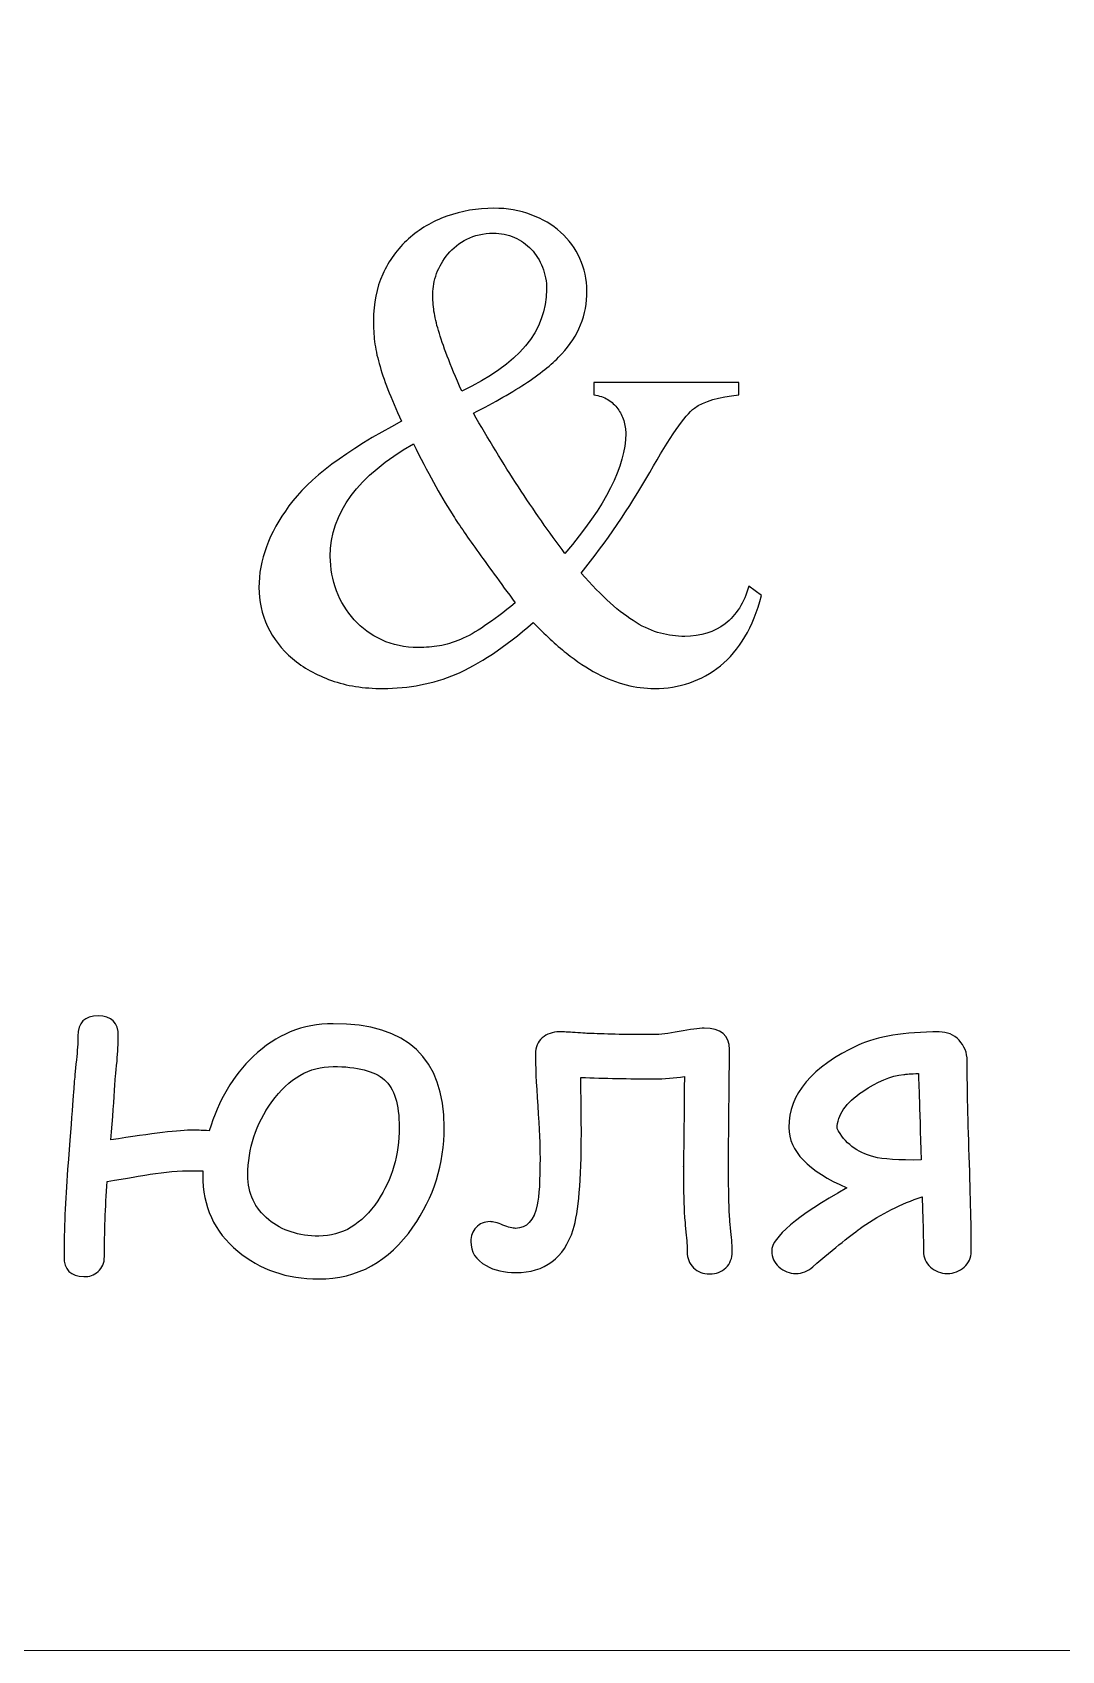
# Model space of a CAD drawing. Header units: centimetres. Extents: x -32 to 84, y -99 to 5.
# Drawn here: x -2.237 to 0.134, y -14.85 to -11.121 of the extents above; entities that cross this region are included whole.
import ezdxf

# ---------------------------------------------------------------- set-up
doc = ezdxf.new("R2010")
doc.units = ezdxf.units.CM
doc.header["$MEASUREMENT"] = 0
doc.layers.add('layer 1', color=7, linetype='Continuous')

msp = doc.modelspace()

# ---------------------------------------------------------------- linework, layer by layer
at = {"layer": 'layer 1', "color": 250, "lineweight": 20}
msp.add_open_spline([(-10.5, 5.15), (-10.5, 5.15), (9.49999, 5.15), (9.49999, 5.15), (9.49999, 5.15), (9.49999, 5.15), (9.49999, -14.85), (9.49999, -14.85), (9.49999, -14.85), (9.49999, -14.85), (-10.5, -14.85), (-10.5, -14.85), (-10.5, -14.85), (-10.5, -14.85), (-10.5, 5.15), (-10.5, 5.15)], degree=3, knots=[0, 0, 0, 0, 0.2, 0.2, 0.2, 0.2, 0.4, 0.4, 0.4, 0.4, 0.6, 0.6, 0.6, 0.6, 1, 1, 1, 1], dxfattribs=at)
msp.add_open_spline([(-10.5, 5.15), (-10.5, 5.15), (9.49999, 5.15), (9.49999, 5.15), (9.49999, 5.15), (9.49999, 5.15), (9.49999, -14.85), (9.49999, -14.85), (9.49999, -14.85), (9.49999, -14.85), (-10.5, -14.85), (-10.5, -14.85), (-10.5, -14.85), (-10.5, -14.85), (-10.5, 5.15), (-10.5, 5.15)], degree=3, knots=[0, 0, 0, 0, 0.2, 0.2, 0.2, 0.2, 0.4, 0.4, 0.4, 0.4, 0.6, 0.6, 0.6, 0.6, 1, 1, 1, 1], dxfattribs=at)
at = {"layer": 'layer 1', "color": 250}
for points, knots in [([(-0.94344, -11.92795), (-0.94344, -11.92795), (-0.60966, -11.92795), (-0.60966, -11.92795), (-0.60966, -11.92795), (-0.60966, -11.92795), (-0.60966, -11.95674), (-0.60966, -11.95674), (-0.60966, -11.95674), (-0.65579, -11.961), (-0.68998, -11.97113), (-0.71223, -11.98712), (-0.71223, -11.98712), (-0.73422, -12.00391), (-0.76841, -12.05321), (-0.81508, -12.13556), (-0.81508, -12.13556), (-0.8623, -12.21818), (-0.91494, -12.29546), (-0.97274, -12.36715), (-0.97274, -12.36715), (-0.94886, -12.39434), (-0.92661, -12.41726), (-0.90599, -12.43591), (-0.90599, -12.43591), (-0.88536, -12.45457), (-0.86528, -12.46976), (-0.84629, -12.48122), (-0.84629, -12.48122), (-0.82729, -12.49268), (-0.80857, -12.50094), (-0.79012, -12.50574), (-0.79012, -12.50574), (-0.77193, -12.5108), (-0.75322, -12.5132), (-0.73422, -12.5132), (-0.73422, -12.5132), (-0.69758, -12.5132), (-0.66665, -12.50334), (-0.64114, -12.48388), (-0.64114, -12.48388), (-0.61563, -12.46443), (-0.59772, -12.43565), (-0.58687, -12.39754), (-0.58687, -12.39754), (-0.58687, -12.39754), (-0.55757, -12.41886), (-0.55757, -12.41886), (-0.55757, -12.41886), (-0.5771, -12.49214), (-0.60885, -12.54598), (-0.65227, -12.58089), (-0.65227, -12.58089), (-0.69569, -12.6158), (-0.74642, -12.63313), (-0.80423, -12.63313), (-0.80423, -12.63313), (-0.82594, -12.63313), (-0.84764, -12.63046), (-0.86935, -12.62486), (-0.86935, -12.62486), (-0.89106, -12.61953), (-0.91331, -12.61074), (-0.93638, -12.59848), (-0.93638, -12.59848), (-0.95944, -12.58622), (-0.98306, -12.5705), (-1.0072, -12.55131), (-1.0072, -12.55131), (-1.03135, -12.53212), (-1.05686, -12.50867), (-1.08319, -12.48122), (-1.08319, -12.48122), (-1.14939, -12.53825), (-1.20882, -12.57796), (-1.26119, -12.60035), (-1.26119, -12.60035), (-1.31383, -12.6222), (-1.37001, -12.63313), (-1.4297, -12.63313), (-1.4297, -12.63313), (-1.47367, -12.63313), (-1.51329, -12.627), (-1.5483, -12.61447), (-1.5483, -12.61447), (-1.58329, -12.60194), (-1.61315, -12.58515), (-1.63811, -12.5641), (-1.63811, -12.5641), (-1.66308, -12.54305), (-1.68207, -12.51826), (-1.69537, -12.49001), (-1.69537, -12.49001), (-1.70866, -12.46176), (-1.71518, -12.43191), (-1.71518, -12.40073), (-1.71518, -12.40073), (-1.71518, -12.33784), (-1.69211, -12.27494), (-1.64598, -12.21258), (-1.64598, -12.21258), (-1.60066, -12.14969), (-1.5141, -12.08466), (-1.38656, -12.0175), (-1.38656, -12.0175), (-1.39931, -11.99005), (-1.4099, -11.96553), (-1.41804, -11.94394), (-1.41804, -11.94394), (-1.42645, -11.92236), (-1.43324, -11.90237), (-1.43812, -11.88451), (-1.43812, -11.88451), (-1.44328, -11.86666), (-1.4468, -11.8496), (-1.4487, -11.83388), (-1.4487, -11.83388), (-1.4506, -11.81789), (-1.45141, -11.80163), (-1.45141, -11.78511), (-1.45141, -11.78511), (-1.45141, -11.74593), (-1.44436, -11.71049), (-1.42998, -11.67877), (-1.42998, -11.67877), (-1.41559, -11.64706), (-1.39579, -11.61987), (-1.37055, -11.59722), (-1.37055, -11.59722), (-1.34559, -11.57457), (-1.31601, -11.55724), (-1.28236, -11.54499), (-1.28236, -11.54499), (-1.24871, -11.53273), (-1.21235, -11.5266), (-1.17382, -11.5266), (-1.17382, -11.5266), (-1.14288, -11.5266), (-1.11439, -11.53166), (-1.08834, -11.54152), (-1.08834, -11.54152), (-1.06202, -11.55138), (-1.03922, -11.56471), (-1.02023, -11.58203), (-1.02023, -11.58203), (-1.00096, -11.59909), (-0.9863, -11.61934), (-0.97573, -11.64253), (-0.97573, -11.64253), (-0.96515, -11.66571), (-0.95972, -11.6905), (-0.95972, -11.71715), (-0.95972, -11.71715), (-0.95972, -11.77285), (-0.97898, -11.82108), (-1.01779, -11.86213), (-1.01779, -11.86213), (-1.03678, -11.88318), (-1.0631, -11.90477), (-1.09675, -11.92742), (-1.09675, -11.92742), (-1.1304, -11.95007), (-1.17191, -11.97379), (-1.22131, -11.99884), (-1.22131, -11.99884), (-1.18712, -12.05827), (-1.15265, -12.11451), (-1.11764, -12.16834), (-1.11764, -12.16834), (-1.08264, -12.22191), (-1.04682, -12.27308), (-1.01019, -12.32211), (-1.01019, -12.32211), (-0.91684, -12.21231), (-0.87017, -12.1201), (-0.87017, -12.04575), (-0.87017, -12.04575), (-0.87017, -12.03589), (-0.8718, -12.02576), (-0.87478, -12.01563), (-0.87478, -12.01563), (-0.87804, -12.00551), (-0.88265, -11.99645), (-0.88862, -11.98845), (-0.88862, -11.98845), (-0.89458, -11.98019), (-0.90245, -11.97326), (-0.91141, -11.96766), (-0.91141, -11.96766), (-0.92064, -11.96207), (-0.93122, -11.95833), (-0.94344, -11.95674), (-0.94344, -11.95674), (-0.94344, -11.95674), (-0.94344, -11.92795), (-0.94344, -11.92795)], [0, 0, 0, 0, 0.02, 0.02, 0.02, 0.02, 0.04, 0.04, 0.04, 0.04, 0.06, 0.06, 0.06, 0.06, 0.08, 0.08, 0.08, 0.08, 0.1, 0.1, 0.1, 0.1, 0.12, 0.12, 0.12, 0.12, 0.14, 0.14, 0.14, 0.14, 0.16, 0.16, 0.16, 0.16, 0.18, 0.18, 0.18, 0.18, 0.2, 0.2, 0.2, 0.2, 0.22, 0.22, 0.22, 0.22, 0.24, 0.24, 0.24, 0.24, 0.26, 0.26, 0.26, 0.26, 0.28, 0.28, 0.28, 0.28, 0.3, 0.3, 0.3, 0.3, 0.32, 0.32, 0.32, 0.32, 0.34, 0.34, 0.34, 0.34, 0.36, 0.36, 0.36, 0.36, 0.38, 0.38, 0.38, 0.38, 0.4, 0.4, 0.4, 0.4, 0.42, 0.42, 0.42, 0.42, 0.44, 0.44, 0.44, 0.44, 0.46, 0.46, 0.46, 0.46, 0.48, 0.48, 0.48, 0.48, 0.5, 0.5, 0.5, 0.5, 0.52, 0.52, 0.52, 0.52, 0.54, 0.54, 0.54, 0.54, 0.56, 0.56, 0.56, 0.56, 0.58, 0.58, 0.58, 0.58, 0.6, 0.6, 0.6, 0.6, 0.62, 0.62, 0.62, 0.62, 0.64, 0.64, 0.64, 0.64, 0.66, 0.66, 0.66, 0.66, 0.68, 0.68, 0.68, 0.68, 0.7, 0.7, 0.7, 0.7, 0.72, 0.72, 0.72, 0.72, 0.74, 0.74, 0.74, 0.74, 0.76, 0.76, 0.76, 0.76, 0.78, 0.78, 0.78, 0.78, 0.8, 0.8, 0.8, 0.8, 0.82, 0.82, 0.82, 0.82, 0.84, 0.84, 0.84, 0.84, 0.86, 0.86, 0.86, 0.86, 0.88, 0.88, 0.88, 0.88, 0.9, 0.9, 0.9, 0.9, 0.92, 0.92, 0.92, 0.92, 0.94, 0.94, 0.94, 0.94, 0.96, 0.96, 0.96, 0.96, 1, 1, 1, 1]), ([(-1.24817, -11.94821), (-1.11764, -11.88691), (-1.05252, -11.80856), (-1.05252, -11.71368), (-1.05252, -11.71368), (-1.05252, -11.69529), (-1.05578, -11.67824), (-1.06202, -11.66251), (-1.06202, -11.66251), (-1.06826, -11.64652), (-1.07695, -11.63293), (-1.0878, -11.62121), (-1.0878, -11.62121), (-1.09865, -11.60948), (-1.1114, -11.60042), (-1.1266, -11.59402), (-1.1266, -11.59402), (-1.14152, -11.58736), (-1.1578, -11.58416), (-1.17517, -11.58416), (-1.17517, -11.58416), (-1.19851, -11.58416), (-1.21886, -11.58869), (-1.23622, -11.59775), (-1.23622, -11.59775), (-1.25359, -11.60681), (-1.26825, -11.61827), (-1.27992, -11.63213), (-1.27992, -11.63213), (-1.29132, -11.64599), (-1.29999, -11.66092), (-1.30597, -11.67717), (-1.30597, -11.67717), (-1.31166, -11.6937), (-1.31465, -11.70915), (-1.31465, -11.72354), (-1.31465, -11.72354), (-1.31465, -11.73714), (-1.31383, -11.75046), (-1.31194, -11.76379), (-1.31194, -11.76379), (-1.31003, -11.77711), (-1.30651, -11.79204), (-1.30162, -11.80856), (-1.30162, -11.80856), (-1.29647, -11.82535), (-1.28996, -11.8448), (-1.28127, -11.86719), (-1.28127, -11.86719), (-1.27286, -11.88958), (-1.26174, -11.91649), (-1.24817, -11.94821)], [0, 0, 0, 0, 0.0714286, 0.0714286, 0.0714286, 0.0714286, 0.1428571, 0.1428571, 0.1428571, 0.1428571, 0.2142857, 0.2142857, 0.2142857, 0.2142857, 0.2857143, 0.2857143, 0.2857143, 0.2857143, 0.3571429, 0.3571429, 0.3571429, 0.3571429, 0.4285714, 0.4285714, 0.4285714, 0.4285714, 0.5, 0.5, 0.5, 0.5, 0.5714286, 0.5714286, 0.5714286, 0.5714286, 0.6428571, 0.6428571, 0.6428571, 0.6428571, 0.7142857, 0.7142857, 0.7142857, 0.7142857, 0.7857143, 0.7857143, 0.7857143, 0.7857143, 0.8571429, 0.8571429, 0.8571429, 0.8571429, 1, 1, 1, 1]), ([(-1.1247, -12.43591), (-1.15971, -12.38847), (-1.18928, -12.34797), (-1.21344, -12.31412), (-1.21344, -12.31412), (-1.23759, -12.28027), (-1.25658, -12.25256), (-1.27042, -12.2307), (-1.27042, -12.2307), (-1.28426, -12.20885), (-1.29837, -12.1846), (-1.31303, -12.15795), (-1.31303, -12.15795), (-1.32768, -12.13156), (-1.34315, -12.10225), (-1.35943, -12.06973), (-1.35943, -12.06973), (-1.48697, -12.14222), (-1.55073, -12.22857), (-1.55073, -12.32878), (-1.55073, -12.32878), (-1.55073, -12.35649), (-1.54585, -12.38288), (-1.53635, -12.4082), (-1.53635, -12.4082), (-1.52685, -12.43325), (-1.51329, -12.45563), (-1.49592, -12.47482), (-1.49592, -12.47482), (-1.47828, -12.49401), (-1.45711, -12.50947), (-1.43215, -12.52119), (-1.43215, -12.52119), (-1.40746, -12.53292), (-1.37923, -12.53878), (-1.34802, -12.53878), (-1.34802, -12.53878), (-1.33093, -12.53878), (-1.31492, -12.53745), (-1.29946, -12.53479), (-1.29946, -12.53479), (-1.28426, -12.53239), (-1.26798, -12.52732), (-1.25089, -12.52013), (-1.25089, -12.52013), (-1.23406, -12.51293), (-1.21561, -12.50254), (-1.19525, -12.48895), (-1.19525, -12.48895), (-1.17517, -12.47535), (-1.15157, -12.45777), (-1.1247, -12.43591)], [0, 0, 0, 0, 0.0714286, 0.0714286, 0.0714286, 0.0714286, 0.1428571, 0.1428571, 0.1428571, 0.1428571, 0.2142857, 0.2142857, 0.2142857, 0.2142857, 0.2857143, 0.2857143, 0.2857143, 0.2857143, 0.3571429, 0.3571429, 0.3571429, 0.3571429, 0.4285714, 0.4285714, 0.4285714, 0.4285714, 0.5, 0.5, 0.5, 0.5, 0.5714286, 0.5714286, 0.5714286, 0.5714286, 0.6428571, 0.6428571, 0.6428571, 0.6428571, 0.7142857, 0.7142857, 0.7142857, 0.7142857, 0.7857143, 0.7857143, 0.7857143, 0.7857143, 0.8571429, 0.8571429, 0.8571429, 0.8571429, 1, 1, 1, 1]), ([(-1.28835, -13.64439), (-1.28835, -13.72876), (-1.31241, -13.80542), (-1.36035, -13.87404), (-1.36035, -13.87404), (-1.41578, -13.95368), (-1.48814, -13.99359), (-1.57761, -13.99359), (-1.57761, -13.99359), (-1.65068, -13.99359), (-1.71288, -13.97223), (-1.76402, -13.92952), (-1.76402, -13.92952), (-1.8182, -13.88436), (-1.84512, -13.8259), (-1.84441, -13.75449), (-1.84441, -13.75449), (-1.84441, -13.75449), (-1.84441, -13.74468), (-1.84441, -13.74468), (-1.84441, -13.74468), (-1.85421, -13.74433), (-1.86187, -13.74416), (-1.86739, -13.74416), (-1.86739, -13.74416), (-1.89912, -13.74416), (-1.93192, -13.74696), (-1.96578, -13.75239), (-1.96578, -13.75239), (-1.98503, -13.75589), (-2.018, -13.76131), (-2.06469, -13.76884), (-2.06469, -13.76884), (-2.06897, -13.8294), (-2.07111, -13.88699), (-2.07111, -13.9416), (-2.07111, -13.9416), (-2.07111, -13.95665), (-2.07592, -13.96838), (-2.08536, -13.97661), (-2.08536, -13.97661), (-2.09499, -13.98466), (-2.10586, -13.98869), (-2.11834, -13.98834), (-2.11834, -13.98834), (-2.14882, -13.98764), (-2.16414, -13.97206), (-2.16414, -13.94178), (-2.16414, -13.94178), (-2.16414, -13.87964), (-2.16147, -13.81277), (-2.15594, -13.74153), (-2.15594, -13.74153), (-2.14578, -13.61078), (-2.14079, -13.54392), (-2.14079, -13.54129), (-2.14079, -13.54129), (-2.14008, -13.53342), (-2.13848, -13.51591), (-2.13563, -13.48896), (-2.13563, -13.48896), (-2.13331, -13.46813), (-2.13206, -13.44992), (-2.13206, -13.43417), (-2.13206, -13.43417), (-2.13206, -13.40319), (-2.11656, -13.38761), (-2.08554, -13.38761), (-2.08554, -13.38761), (-2.05453, -13.38761), (-2.03903, -13.40319), (-2.03903, -13.43417), (-2.03903, -13.43417), (-2.03903, -13.4508), (-2.0401, -13.47005), (-2.04206, -13.49193), (-2.04206, -13.49193), (-2.04509, -13.52046), (-2.04669, -13.53867), (-2.04705, -13.54654), (-2.04705, -13.54654), (-2.04901, -13.57997), (-2.05204, -13.62216), (-2.05614, -13.67327), (-2.05614, -13.67327), (-1.96043, -13.65822), (-1.89734, -13.65069), (-1.86704, -13.65069), (-1.86704, -13.65069), (-1.86081, -13.65069), (-1.84815, -13.65121), (-1.82943, -13.65227), (-1.82943, -13.65227), (-1.80858, -13.58225), (-1.7749, -13.52519), (-1.7282, -13.48073), (-1.7282, -13.48073), (-1.67563, -13.43049), (-1.6145, -13.40546), (-1.54446, -13.40546), (-1.54446, -13.40546), (-1.37371, -13.40546), (-1.28835, -13.48511), (-1.28835, -13.64439)], [0, 0, 0, 0, 0.037037, 0.037037, 0.037037, 0.037037, 0.0740741, 0.0740741, 0.0740741, 0.0740741, 0.1111111, 0.1111111, 0.1111111, 0.1111111, 0.1481481, 0.1481481, 0.1481481, 0.1481481, 0.1851852, 0.1851852, 0.1851852, 0.1851852, 0.2222222, 0.2222222, 0.2222222, 0.2222222, 0.2592593, 0.2592593, 0.2592593, 0.2592593, 0.2962963, 0.2962963, 0.2962963, 0.2962963, 0.3333333, 0.3333333, 0.3333333, 0.3333333, 0.3703704, 0.3703704, 0.3703704, 0.3703704, 0.4074074, 0.4074074, 0.4074074, 0.4074074, 0.4444444, 0.4444444, 0.4444444, 0.4444444, 0.4814815, 0.4814815, 0.4814815, 0.4814815, 0.5185185, 0.5185185, 0.5185185, 0.5185185, 0.5555556, 0.5555556, 0.5555556, 0.5555556, 0.5925926, 0.5925926, 0.5925926, 0.5925926, 0.6296296, 0.6296296, 0.6296296, 0.6296296, 0.6666667, 0.6666667, 0.6666667, 0.6666667, 0.7037037, 0.7037037, 0.7037037, 0.7037037, 0.7407407, 0.7407407, 0.7407407, 0.7407407, 0.7777778, 0.7777778, 0.7777778, 0.7777778, 0.8148148, 0.8148148, 0.8148148, 0.8148148, 0.8518519, 0.8518519, 0.8518519, 0.8518519, 0.8888889, 0.8888889, 0.8888889, 0.8888889, 0.9259259, 0.9259259, 0.9259259, 0.9259259, 1, 1, 1, 1]), ([(-0.62499, -13.93127), (-0.62499, -13.94598), (-0.62981, -13.95805), (-0.63961, -13.96768), (-0.63961, -13.96768), (-0.64924, -13.97731), (-0.66189, -13.98203), (-0.67703, -13.98203), (-0.67703, -13.98203), (-0.69201, -13.98203), (-0.70448, -13.97731), (-0.71411, -13.96768), (-0.71411, -13.96768), (-0.72391, -13.95805), (-0.72872, -13.94598), (-0.72872, -13.93127), (-0.72872, -13.93127), (-0.72872, -13.9199), (-0.72961, -13.90467), (-0.73157, -13.88559), (-0.73157, -13.88559), (-0.73389, -13.86371), (-0.73514, -13.84866), (-0.7355, -13.84043), (-0.7355, -13.84043), (-0.73674, -13.8126), (-0.73728, -13.77707), (-0.73728, -13.73366), (-0.73728, -13.73366), (-0.73728, -13.74416), (-0.73657, -13.67537), (-0.73514, -13.52729), (-0.73514, -13.52729), (-0.75813, -13.53079), (-0.7813, -13.53254), (-0.80446, -13.53254), (-0.80446, -13.53254), (-0.86257, -13.53254), (-0.91906, -13.53149), (-0.9736, -13.52939), (-0.9736, -13.52939), (-0.9736, -13.54339), (-0.97342, -13.56475), (-0.97307, -13.59328), (-0.97307, -13.59328), (-0.97271, -13.62181), (-0.97253, -13.64334), (-0.97253, -13.65769), (-0.97253, -13.65769), (-0.97253, -13.76569), (-0.97877, -13.8399), (-0.99124, -13.87981), (-0.99124, -13.87981), (-1.01245, -13.9458), (-1.05665, -13.97888), (-1.12384, -13.97888), (-1.12384, -13.97888), (-1.14987, -13.97888), (-1.17268, -13.97363), (-1.19211, -13.96296), (-1.19211, -13.96296), (-1.21545, -13.94983), (-1.22704, -13.93145), (-1.22704, -13.90729), (-1.22704, -13.90729), (-1.22704, -13.89469), (-1.22294, -13.88384), (-1.21474, -13.87491), (-1.21474, -13.87491), (-1.20672, -13.86616), (-1.19603, -13.86161), (-1.18284, -13.86161), (-1.18284, -13.86161), (-1.17589, -13.86161), (-1.16591, -13.86423), (-1.15308, -13.86931), (-1.15308, -13.86931), (-1.14024, -13.87439), (-1.13062, -13.87701), (-1.12403, -13.87701), (-1.12403, -13.87701), (-1.09854, -13.87701), (-1.08197, -13.85898), (-1.07394, -13.8231), (-1.07394, -13.8231), (-1.06984, -13.80262), (-1.0677, -13.76656), (-1.0677, -13.71475), (-1.0677, -13.71475), (-1.0677, -13.68815), (-1.06948, -13.64806), (-1.07306, -13.59468), (-1.07306, -13.59468), (-1.07662, -13.54129), (-1.0784, -13.50156), (-1.0784, -13.47513), (-1.0784, -13.47513), (-1.0784, -13.45972), (-1.07306, -13.44747), (-1.06254, -13.4382), (-1.06254, -13.4382), (-1.05185, -13.42892), (-1.03883, -13.42437), (-1.02314, -13.42437), (-1.02314, -13.42437), (-1.01406, -13.42437), (-1.00212, -13.42489), (-0.98715, -13.42594), (-0.98715, -13.42594), (-0.96843, -13.42734), (-0.95613, -13.42804), (-0.95061, -13.42804), (-0.95061, -13.42804), (-0.91229, -13.42979), (-0.86364, -13.43067), (-0.80465, -13.43067), (-0.80465, -13.43067), (-0.79163, -13.43067), (-0.77256, -13.42822), (-0.74726, -13.42332), (-0.74726, -13.42332), (-0.72177, -13.41842), (-0.70252, -13.41597), (-0.68933, -13.41597), (-0.68933, -13.41597), (-0.65066, -13.41597), (-0.63141, -13.43242), (-0.63141, -13.46515), (-0.63141, -13.46515), (-0.63141, -13.49491), (-0.63176, -13.53954), (-0.63248, -13.5987), (-0.63248, -13.5987), (-0.63319, -13.65787), (-0.63355, -13.70233), (-0.63355, -13.73208), (-0.63355, -13.73208), (-0.63355, -13.77392), (-0.63302, -13.80875), (-0.63195, -13.83675), (-0.63195, -13.83675), (-0.63159, -13.84533), (-0.63034, -13.86108), (-0.6282, -13.88401), (-0.6282, -13.88401), (-0.62606, -13.90379), (-0.62499, -13.91955), (-0.62499, -13.93127)], [0, 0, 0, 0, 0.0263158, 0.0263158, 0.0263158, 0.0263158, 0.0526316, 0.0526316, 0.0526316, 0.0526316, 0.0789474, 0.0789474, 0.0789474, 0.0789474, 0.1052632, 0.1052632, 0.1052632, 0.1052632, 0.1315789, 0.1315789, 0.1315789, 0.1315789, 0.1578947, 0.1578947, 0.1578947, 0.1578947, 0.1842105, 0.1842105, 0.1842105, 0.1842105, 0.2105263, 0.2105263, 0.2105263, 0.2105263, 0.2368421, 0.2368421, 0.2368421, 0.2368421, 0.2631579, 0.2631579, 0.2631579, 0.2631579, 0.2894737, 0.2894737, 0.2894737, 0.2894737, 0.3157895, 0.3157895, 0.3157895, 0.3157895, 0.3421053, 0.3421053, 0.3421053, 0.3421053, 0.3684211, 0.3684211, 0.3684211, 0.3684211, 0.3947368, 0.3947368, 0.3947368, 0.3947368, 0.4210526, 0.4210526, 0.4210526, 0.4210526, 0.4473684, 0.4473684, 0.4473684, 0.4473684, 0.4736842, 0.4736842, 0.4736842, 0.4736842, 0.5, 0.5, 0.5, 0.5, 0.5263158, 0.5263158, 0.5263158, 0.5263158, 0.5526316, 0.5526316, 0.5526316, 0.5526316, 0.5789474, 0.5789474, 0.5789474, 0.5789474, 0.6052632, 0.6052632, 0.6052632, 0.6052632, 0.6315789, 0.6315789, 0.6315789, 0.6315789, 0.6578947, 0.6578947, 0.6578947, 0.6578947, 0.6842105, 0.6842105, 0.6842105, 0.6842105, 0.7105263, 0.7105263, 0.7105263, 0.7105263, 0.7368421, 0.7368421, 0.7368421, 0.7368421, 0.7631579, 0.7631579, 0.7631579, 0.7631579, 0.7894737, 0.7894737, 0.7894737, 0.7894737, 0.8157895, 0.8157895, 0.8157895, 0.8157895, 0.8421053, 0.8421053, 0.8421053, 0.8421053, 0.8684211, 0.8684211, 0.8684211, 0.8684211, 0.8947368, 0.8947368, 0.8947368, 0.8947368, 0.9210526, 0.9210526, 0.9210526, 0.9210526, 0.9473684, 0.9473684, 0.9473684, 0.9473684, 1, 1, 1, 1]), ([(-0.07428, -13.93022), (-0.07428, -13.94458), (-0.07981, -13.95665), (-0.09069, -13.96628), (-0.09069, -13.96628), (-0.10155, -13.97608), (-0.11456, -13.98098), (-0.12936, -13.98098), (-0.12936, -13.98098), (-0.14468, -13.98098), (-0.15769, -13.97608), (-0.16839, -13.96628), (-0.16839, -13.96628), (-0.17908, -13.95648), (-0.18442, -13.9444), (-0.18442, -13.93005), (-0.18442, -13.93005), (-0.18442, -13.9157), (-0.18478, -13.89627), (-0.18549, -13.87194), (-0.18549, -13.87194), (-0.18656, -13.83833), (-0.18728, -13.81592), (-0.18764, -13.80455), (-0.18764, -13.80455), (-0.23576, -13.8203), (-0.28173, -13.84341), (-0.3254, -13.87386), (-0.3254, -13.87386), (-0.34911, -13.89049), (-0.38725, -13.92112), (-0.43965, -13.96558), (-0.43965, -13.96558), (-0.45141, -13.97591), (-0.46424, -13.98098), (-0.47814, -13.98098), (-0.47814, -13.98098), (-0.49311, -13.98098), (-0.5063, -13.97591), (-0.51735, -13.96593), (-0.51735, -13.96593), (-0.52858, -13.95578), (-0.53411, -13.9437), (-0.53411, -13.9297), (-0.53411, -13.9297), (-0.53411, -13.89749), (-0.47635, -13.84883), (-0.36087, -13.78354), (-0.36087, -13.78354), (-0.44998, -13.74521), (-0.49454, -13.69882), (-0.49454, -13.64456), (-0.49454, -13.64456), (-0.49454, -13.5679), (-0.44143, -13.50471), (-0.33521, -13.45517), (-0.33521, -13.45517), (-0.29101, -13.43469), (-0.22862, -13.42437), (-0.14825, -13.42437), (-0.14825, -13.42437), (-0.13007, -13.42437), (-0.11475, -13.43084), (-0.10245, -13.44362), (-0.10245, -13.44362), (-0.09015, -13.4564), (-0.0839, -13.47233), (-0.0839, -13.49106), (-0.0839, -13.49106), (-0.0839, -13.53972), (-0.08231, -13.61288), (-0.0791, -13.71038), (-0.0791, -13.71038), (-0.07589, -13.80787), (-0.07428, -13.88121), (-0.07428, -13.93022)], [0, 0, 0, 0, 0.05, 0.05, 0.05, 0.05, 0.1, 0.1, 0.1, 0.1, 0.15, 0.15, 0.15, 0.15, 0.2, 0.2, 0.2, 0.2, 0.25, 0.25, 0.25, 0.25, 0.3, 0.3, 0.3, 0.3, 0.35, 0.35, 0.35, 0.35, 0.4, 0.4, 0.4, 0.4, 0.45, 0.45, 0.45, 0.45, 0.5, 0.5, 0.5, 0.5, 0.55, 0.55, 0.55, 0.55, 0.6, 0.6, 0.6, 0.6, 0.65, 0.65, 0.65, 0.65, 0.7, 0.7, 0.7, 0.7, 0.75, 0.75, 0.75, 0.75, 0.8, 0.8, 0.8, 0.8, 0.85, 0.85, 0.85, 0.85, 0.9, 0.9, 0.9, 0.9, 1, 1, 1, 1]), ([(-1.39207, -13.64456), (-1.39207, -13.59118), (-1.40348, -13.55459), (-1.42629, -13.53447), (-1.42629, -13.53447), (-1.4491, -13.51434), (-1.4885, -13.50418), (-1.54446, -13.50418), (-1.54446, -13.50418), (-1.59899, -13.50418), (-1.64604, -13.53131), (-1.68543, -13.58558), (-1.68543, -13.58558), (-1.72233, -13.63651), (-1.74068, -13.6927), (-1.74068, -13.75449), (-1.74068, -13.75449), (-1.74068, -13.79685), (-1.72464, -13.83098), (-1.69274, -13.85706), (-1.69274, -13.85706), (-1.66208, -13.88226), (-1.62358, -13.89487), (-1.57725, -13.89487), (-1.57725, -13.89487), (-1.52342, -13.89487), (-1.47815, -13.86774), (-1.44162, -13.81347), (-1.44162, -13.81347), (-1.40865, -13.76394), (-1.39207, -13.70758), (-1.39207, -13.64456)], [0, 0, 0, 0, 0.1111111, 0.1111111, 0.1111111, 0.1111111, 0.2222222, 0.2222222, 0.2222222, 0.2222222, 0.3333333, 0.3333333, 0.3333333, 0.3333333, 0.4444444, 0.4444444, 0.4444444, 0.4444444, 0.5555556, 0.5555556, 0.5555556, 0.5555556, 0.6666667, 0.6666667, 0.6666667, 0.6666667, 0.7777778, 0.7777778, 0.7777778, 0.7777778, 1, 1, 1, 1]), ([(-0.18995, -13.71948), (-0.1937, -13.59083), (-0.19584, -13.52431), (-0.19619, -13.51994), (-0.19619, -13.51994), (-0.21348, -13.52099), (-0.2247, -13.52186), (-0.23005, -13.52256), (-0.23005, -13.52256), (-0.25982, -13.52554), (-0.29137, -13.53849), (-0.32451, -13.56142), (-0.32451, -13.56142), (-0.36336, -13.58785), (-0.38297, -13.61621), (-0.38333, -13.64666), (-0.38333, -13.64666), (-0.36604, -13.68045), (-0.33788, -13.70233), (-0.29902, -13.7123), (-0.29902, -13.7123), (-0.27764, -13.71773), (-0.24128, -13.72018), (-0.18995, -13.71948)], [0, 0, 0, 0, 0.1428571, 0.1428571, 0.1428571, 0.1428571, 0.2857143, 0.2857143, 0.2857143, 0.2857143, 0.4285714, 0.4285714, 0.4285714, 0.4285714, 0.5714286, 0.5714286, 0.5714286, 0.5714286, 0.7142857, 0.7142857, 0.7142857, 0.7142857, 1, 1, 1, 1])]:
    msp.add_open_spline(points, degree=3, knots=knots, dxfattribs=at)
at = {"layer": 'layer 1', "color": 250, "lineweight": 25}
for points, knots in [([(-0.94344, -11.92795), (-0.94344, -11.92795), (-0.60966, -11.92795), (-0.60966, -11.92795), (-0.60966, -11.92795), (-0.60966, -11.92795), (-0.60966, -11.95674), (-0.60966, -11.95674), (-0.60966, -11.95674), (-0.65579, -11.961), (-0.68998, -11.97113), (-0.71223, -11.98712), (-0.71223, -11.98712), (-0.73422, -12.00391), (-0.76841, -12.05321), (-0.81508, -12.13556), (-0.81508, -12.13556), (-0.8623, -12.21818), (-0.91494, -12.29546), (-0.97274, -12.36715), (-0.97274, -12.36715), (-0.94886, -12.39434), (-0.92661, -12.41726), (-0.90599, -12.43591), (-0.90599, -12.43591), (-0.88536, -12.45457), (-0.86528, -12.46976), (-0.84629, -12.48122), (-0.84629, -12.48122), (-0.82729, -12.49268), (-0.80857, -12.50094), (-0.79012, -12.50574), (-0.79012, -12.50574), (-0.77193, -12.5108), (-0.75322, -12.5132), (-0.73422, -12.5132), (-0.73422, -12.5132), (-0.69758, -12.5132), (-0.66665, -12.50334), (-0.64114, -12.48388), (-0.64114, -12.48388), (-0.61563, -12.46443), (-0.59772, -12.43565), (-0.58687, -12.39754), (-0.58687, -12.39754), (-0.58687, -12.39754), (-0.55757, -12.41886), (-0.55757, -12.41886), (-0.55757, -12.41886), (-0.5771, -12.49214), (-0.60885, -12.54598), (-0.65227, -12.58089), (-0.65227, -12.58089), (-0.69569, -12.6158), (-0.74642, -12.63313), (-0.80423, -12.63313), (-0.80423, -12.63313), (-0.82594, -12.63313), (-0.84764, -12.63046), (-0.86935, -12.62486), (-0.86935, -12.62486), (-0.89106, -12.61953), (-0.91331, -12.61074), (-0.93638, -12.59848), (-0.93638, -12.59848), (-0.95944, -12.58622), (-0.98306, -12.5705), (-1.0072, -12.55131), (-1.0072, -12.55131), (-1.03135, -12.53212), (-1.05686, -12.50867), (-1.08319, -12.48122), (-1.08319, -12.48122), (-1.14939, -12.53825), (-1.20882, -12.57796), (-1.26119, -12.60035), (-1.26119, -12.60035), (-1.31383, -12.6222), (-1.37001, -12.63313), (-1.4297, -12.63313), (-1.4297, -12.63313), (-1.47367, -12.63313), (-1.51329, -12.627), (-1.5483, -12.61447), (-1.5483, -12.61447), (-1.58329, -12.60194), (-1.61315, -12.58515), (-1.63811, -12.5641), (-1.63811, -12.5641), (-1.66308, -12.54305), (-1.68207, -12.51826), (-1.69537, -12.49001), (-1.69537, -12.49001), (-1.70866, -12.46176), (-1.71518, -12.43191), (-1.71518, -12.40073), (-1.71518, -12.40073), (-1.71518, -12.33784), (-1.69211, -12.27494), (-1.64598, -12.21258), (-1.64598, -12.21258), (-1.60066, -12.14969), (-1.5141, -12.08466), (-1.38656, -12.0175), (-1.38656, -12.0175), (-1.39931, -11.99005), (-1.4099, -11.96553), (-1.41804, -11.94394), (-1.41804, -11.94394), (-1.42645, -11.92236), (-1.43324, -11.90237), (-1.43812, -11.88451), (-1.43812, -11.88451), (-1.44328, -11.86666), (-1.4468, -11.8496), (-1.4487, -11.83388), (-1.4487, -11.83388), (-1.4506, -11.81789), (-1.45141, -11.80163), (-1.45141, -11.78511), (-1.45141, -11.78511), (-1.45141, -11.74593), (-1.44436, -11.71049), (-1.42998, -11.67877), (-1.42998, -11.67877), (-1.41559, -11.64706), (-1.39579, -11.61987), (-1.37055, -11.59722), (-1.37055, -11.59722), (-1.34559, -11.57457), (-1.31601, -11.55724), (-1.28236, -11.54499), (-1.28236, -11.54499), (-1.24871, -11.53273), (-1.21235, -11.5266), (-1.17382, -11.5266), (-1.17382, -11.5266), (-1.14288, -11.5266), (-1.11439, -11.53166), (-1.08834, -11.54152), (-1.08834, -11.54152), (-1.06202, -11.55138), (-1.03922, -11.56471), (-1.02023, -11.58203), (-1.02023, -11.58203), (-1.00096, -11.59909), (-0.9863, -11.61934), (-0.97573, -11.64253), (-0.97573, -11.64253), (-0.96515, -11.66571), (-0.95972, -11.6905), (-0.95972, -11.71715), (-0.95972, -11.71715), (-0.95972, -11.77285), (-0.97898, -11.82108), (-1.01779, -11.86213), (-1.01779, -11.86213), (-1.03678, -11.88318), (-1.0631, -11.90477), (-1.09675, -11.92742), (-1.09675, -11.92742), (-1.1304, -11.95007), (-1.17191, -11.97379), (-1.22131, -11.99884), (-1.22131, -11.99884), (-1.18712, -12.05827), (-1.15265, -12.11451), (-1.11764, -12.16834), (-1.11764, -12.16834), (-1.08264, -12.22191), (-1.04682, -12.27308), (-1.01019, -12.32211), (-1.01019, -12.32211), (-0.91684, -12.21231), (-0.87017, -12.1201), (-0.87017, -12.04575), (-0.87017, -12.04575), (-0.87017, -12.03589), (-0.8718, -12.02576), (-0.87478, -12.01563), (-0.87478, -12.01563), (-0.87804, -12.00551), (-0.88265, -11.99645), (-0.88862, -11.98845), (-0.88862, -11.98845), (-0.89458, -11.98019), (-0.90245, -11.97326), (-0.91141, -11.96766), (-0.91141, -11.96766), (-0.92064, -11.96207), (-0.93122, -11.95833), (-0.94344, -11.95674), (-0.94344, -11.95674), (-0.94344, -11.95674), (-0.94344, -11.92795), (-0.94344, -11.92795)], [0, 0, 0, 0, 0.02, 0.02, 0.02, 0.02, 0.04, 0.04, 0.04, 0.04, 0.06, 0.06, 0.06, 0.06, 0.08, 0.08, 0.08, 0.08, 0.1, 0.1, 0.1, 0.1, 0.12, 0.12, 0.12, 0.12, 0.14, 0.14, 0.14, 0.14, 0.16, 0.16, 0.16, 0.16, 0.18, 0.18, 0.18, 0.18, 0.2, 0.2, 0.2, 0.2, 0.22, 0.22, 0.22, 0.22, 0.24, 0.24, 0.24, 0.24, 0.26, 0.26, 0.26, 0.26, 0.28, 0.28, 0.28, 0.28, 0.3, 0.3, 0.3, 0.3, 0.32, 0.32, 0.32, 0.32, 0.34, 0.34, 0.34, 0.34, 0.36, 0.36, 0.36, 0.36, 0.38, 0.38, 0.38, 0.38, 0.4, 0.4, 0.4, 0.4, 0.42, 0.42, 0.42, 0.42, 0.44, 0.44, 0.44, 0.44, 0.46, 0.46, 0.46, 0.46, 0.48, 0.48, 0.48, 0.48, 0.5, 0.5, 0.5, 0.5, 0.52, 0.52, 0.52, 0.52, 0.54, 0.54, 0.54, 0.54, 0.56, 0.56, 0.56, 0.56, 0.58, 0.58, 0.58, 0.58, 0.6, 0.6, 0.6, 0.6, 0.62, 0.62, 0.62, 0.62, 0.64, 0.64, 0.64, 0.64, 0.66, 0.66, 0.66, 0.66, 0.68, 0.68, 0.68, 0.68, 0.7, 0.7, 0.7, 0.7, 0.72, 0.72, 0.72, 0.72, 0.74, 0.74, 0.74, 0.74, 0.76, 0.76, 0.76, 0.76, 0.78, 0.78, 0.78, 0.78, 0.8, 0.8, 0.8, 0.8, 0.82, 0.82, 0.82, 0.82, 0.84, 0.84, 0.84, 0.84, 0.86, 0.86, 0.86, 0.86, 0.88, 0.88, 0.88, 0.88, 0.9, 0.9, 0.9, 0.9, 0.92, 0.92, 0.92, 0.92, 0.94, 0.94, 0.94, 0.94, 0.96, 0.96, 0.96, 0.96, 1, 1, 1, 1]), ([(-1.24817, -11.94821), (-1.11764, -11.88691), (-1.05252, -11.80856), (-1.05252, -11.71368), (-1.05252, -11.71368), (-1.05252, -11.69529), (-1.05578, -11.67824), (-1.06202, -11.66251), (-1.06202, -11.66251), (-1.06826, -11.64652), (-1.07695, -11.63293), (-1.0878, -11.62121), (-1.0878, -11.62121), (-1.09865, -11.60948), (-1.1114, -11.60042), (-1.1266, -11.59402), (-1.1266, -11.59402), (-1.14152, -11.58736), (-1.1578, -11.58416), (-1.17517, -11.58416), (-1.17517, -11.58416), (-1.19851, -11.58416), (-1.21886, -11.58869), (-1.23622, -11.59775), (-1.23622, -11.59775), (-1.25359, -11.60681), (-1.26825, -11.61827), (-1.27992, -11.63213), (-1.27992, -11.63213), (-1.29132, -11.64599), (-1.29999, -11.66092), (-1.30597, -11.67717), (-1.30597, -11.67717), (-1.31166, -11.6937), (-1.31465, -11.70915), (-1.31465, -11.72354), (-1.31465, -11.72354), (-1.31465, -11.73714), (-1.31383, -11.75046), (-1.31194, -11.76379), (-1.31194, -11.76379), (-1.31003, -11.77711), (-1.30651, -11.79204), (-1.30162, -11.80856), (-1.30162, -11.80856), (-1.29647, -11.82535), (-1.28996, -11.8448), (-1.28127, -11.86719), (-1.28127, -11.86719), (-1.27286, -11.88958), (-1.26174, -11.91649), (-1.24817, -11.94821)], [0, 0, 0, 0, 0.0714286, 0.0714286, 0.0714286, 0.0714286, 0.1428571, 0.1428571, 0.1428571, 0.1428571, 0.2142857, 0.2142857, 0.2142857, 0.2142857, 0.2857143, 0.2857143, 0.2857143, 0.2857143, 0.3571429, 0.3571429, 0.3571429, 0.3571429, 0.4285714, 0.4285714, 0.4285714, 0.4285714, 0.5, 0.5, 0.5, 0.5, 0.5714286, 0.5714286, 0.5714286, 0.5714286, 0.6428571, 0.6428571, 0.6428571, 0.6428571, 0.7142857, 0.7142857, 0.7142857, 0.7142857, 0.7857143, 0.7857143, 0.7857143, 0.7857143, 0.8571429, 0.8571429, 0.8571429, 0.8571429, 1, 1, 1, 1]), ([(-1.1247, -12.43591), (-1.15971, -12.38847), (-1.18928, -12.34797), (-1.21344, -12.31412), (-1.21344, -12.31412), (-1.23759, -12.28027), (-1.25658, -12.25256), (-1.27042, -12.2307), (-1.27042, -12.2307), (-1.28426, -12.20885), (-1.29837, -12.1846), (-1.31303, -12.15795), (-1.31303, -12.15795), (-1.32768, -12.13156), (-1.34315, -12.10225), (-1.35943, -12.06973), (-1.35943, -12.06973), (-1.48697, -12.14222), (-1.55073, -12.22857), (-1.55073, -12.32878), (-1.55073, -12.32878), (-1.55073, -12.35649), (-1.54585, -12.38288), (-1.53635, -12.4082), (-1.53635, -12.4082), (-1.52685, -12.43325), (-1.51329, -12.45563), (-1.49592, -12.47482), (-1.49592, -12.47482), (-1.47828, -12.49401), (-1.45711, -12.50947), (-1.43215, -12.52119), (-1.43215, -12.52119), (-1.40746, -12.53292), (-1.37923, -12.53878), (-1.34802, -12.53878), (-1.34802, -12.53878), (-1.33093, -12.53878), (-1.31492, -12.53745), (-1.29946, -12.53479), (-1.29946, -12.53479), (-1.28426, -12.53239), (-1.26798, -12.52732), (-1.25089, -12.52013), (-1.25089, -12.52013), (-1.23406, -12.51293), (-1.21561, -12.50254), (-1.19525, -12.48895), (-1.19525, -12.48895), (-1.17517, -12.47535), (-1.15157, -12.45777), (-1.1247, -12.43591)], [0, 0, 0, 0, 0.0714286, 0.0714286, 0.0714286, 0.0714286, 0.1428571, 0.1428571, 0.1428571, 0.1428571, 0.2142857, 0.2142857, 0.2142857, 0.2142857, 0.2857143, 0.2857143, 0.2857143, 0.2857143, 0.3571429, 0.3571429, 0.3571429, 0.3571429, 0.4285714, 0.4285714, 0.4285714, 0.4285714, 0.5, 0.5, 0.5, 0.5, 0.5714286, 0.5714286, 0.5714286, 0.5714286, 0.6428571, 0.6428571, 0.6428571, 0.6428571, 0.7142857, 0.7142857, 0.7142857, 0.7142857, 0.7857143, 0.7857143, 0.7857143, 0.7857143, 0.8571429, 0.8571429, 0.8571429, 0.8571429, 1, 1, 1, 1])]:
    msp.add_open_spline(points, degree=3, knots=knots, dxfattribs=at)
at = {"layer": 'layer 1', "color": 250, "lineweight": 9}
for points, knots in [([(-1.28835, -13.64439), (-1.28835, -13.72876), (-1.31241, -13.80542), (-1.36035, -13.87404), (-1.36035, -13.87404), (-1.41578, -13.95368), (-1.48814, -13.99359), (-1.57761, -13.99359), (-1.57761, -13.99359), (-1.65068, -13.99359), (-1.71288, -13.97223), (-1.76402, -13.92952), (-1.76402, -13.92952), (-1.8182, -13.88436), (-1.84512, -13.8259), (-1.84441, -13.75449), (-1.84441, -13.75449), (-1.84441, -13.75449), (-1.84441, -13.74468), (-1.84441, -13.74468), (-1.84441, -13.74468), (-1.85421, -13.74433), (-1.86187, -13.74416), (-1.86739, -13.74416), (-1.86739, -13.74416), (-1.89912, -13.74416), (-1.93192, -13.74696), (-1.96578, -13.75239), (-1.96578, -13.75239), (-1.98503, -13.75589), (-2.018, -13.76131), (-2.06469, -13.76884), (-2.06469, -13.76884), (-2.06897, -13.8294), (-2.07111, -13.88699), (-2.07111, -13.9416), (-2.07111, -13.9416), (-2.07111, -13.95665), (-2.07592, -13.96838), (-2.08536, -13.97661), (-2.08536, -13.97661), (-2.09499, -13.98466), (-2.10586, -13.98869), (-2.11834, -13.98834), (-2.11834, -13.98834), (-2.14882, -13.98764), (-2.16414, -13.97206), (-2.16414, -13.94178), (-2.16414, -13.94178), (-2.16414, -13.87964), (-2.16147, -13.81277), (-2.15594, -13.74153), (-2.15594, -13.74153), (-2.14578, -13.61078), (-2.14079, -13.54392), (-2.14079, -13.54129), (-2.14079, -13.54129), (-2.14008, -13.53342), (-2.13848, -13.51591), (-2.13563, -13.48896), (-2.13563, -13.48896), (-2.13331, -13.46813), (-2.13206, -13.44992), (-2.13206, -13.43417), (-2.13206, -13.43417), (-2.13206, -13.40319), (-2.11656, -13.38761), (-2.08554, -13.38761), (-2.08554, -13.38761), (-2.05453, -13.38761), (-2.03903, -13.40319), (-2.03903, -13.43417), (-2.03903, -13.43417), (-2.03903, -13.4508), (-2.0401, -13.47005), (-2.04206, -13.49193), (-2.04206, -13.49193), (-2.04509, -13.52046), (-2.04669, -13.53867), (-2.04705, -13.54654), (-2.04705, -13.54654), (-2.04901, -13.57997), (-2.05204, -13.62216), (-2.05614, -13.67327), (-2.05614, -13.67327), (-1.96043, -13.65822), (-1.89734, -13.65069), (-1.86704, -13.65069), (-1.86704, -13.65069), (-1.86081, -13.65069), (-1.84815, -13.65121), (-1.82943, -13.65227), (-1.82943, -13.65227), (-1.80858, -13.58225), (-1.7749, -13.52519), (-1.7282, -13.48073), (-1.7282, -13.48073), (-1.67563, -13.43049), (-1.6145, -13.40546), (-1.54446, -13.40546), (-1.54446, -13.40546), (-1.37371, -13.40546), (-1.28835, -13.48511), (-1.28835, -13.64439)], [0, 0, 0, 0, 0.037037, 0.037037, 0.037037, 0.037037, 0.0740741, 0.0740741, 0.0740741, 0.0740741, 0.1111111, 0.1111111, 0.1111111, 0.1111111, 0.1481481, 0.1481481, 0.1481481, 0.1481481, 0.1851852, 0.1851852, 0.1851852, 0.1851852, 0.2222222, 0.2222222, 0.2222222, 0.2222222, 0.2592593, 0.2592593, 0.2592593, 0.2592593, 0.2962963, 0.2962963, 0.2962963, 0.2962963, 0.3333333, 0.3333333, 0.3333333, 0.3333333, 0.3703704, 0.3703704, 0.3703704, 0.3703704, 0.4074074, 0.4074074, 0.4074074, 0.4074074, 0.4444444, 0.4444444, 0.4444444, 0.4444444, 0.4814815, 0.4814815, 0.4814815, 0.4814815, 0.5185185, 0.5185185, 0.5185185, 0.5185185, 0.5555556, 0.5555556, 0.5555556, 0.5555556, 0.5925926, 0.5925926, 0.5925926, 0.5925926, 0.6296296, 0.6296296, 0.6296296, 0.6296296, 0.6666667, 0.6666667, 0.6666667, 0.6666667, 0.7037037, 0.7037037, 0.7037037, 0.7037037, 0.7407407, 0.7407407, 0.7407407, 0.7407407, 0.7777778, 0.7777778, 0.7777778, 0.7777778, 0.8148148, 0.8148148, 0.8148148, 0.8148148, 0.8518519, 0.8518519, 0.8518519, 0.8518519, 0.8888889, 0.8888889, 0.8888889, 0.8888889, 0.9259259, 0.9259259, 0.9259259, 0.9259259, 1, 1, 1, 1]), ([(-0.62499, -13.93127), (-0.62499, -13.94598), (-0.62981, -13.95805), (-0.63961, -13.96768), (-0.63961, -13.96768), (-0.64924, -13.97731), (-0.66189, -13.98203), (-0.67703, -13.98203), (-0.67703, -13.98203), (-0.69201, -13.98203), (-0.70448, -13.97731), (-0.71411, -13.96768), (-0.71411, -13.96768), (-0.72391, -13.95805), (-0.72872, -13.94598), (-0.72872, -13.93127), (-0.72872, -13.93127), (-0.72872, -13.9199), (-0.72961, -13.90467), (-0.73157, -13.88559), (-0.73157, -13.88559), (-0.73389, -13.86371), (-0.73514, -13.84866), (-0.7355, -13.84043), (-0.7355, -13.84043), (-0.73674, -13.8126), (-0.73728, -13.77707), (-0.73728, -13.73366), (-0.73728, -13.73366), (-0.73728, -13.74416), (-0.73657, -13.67537), (-0.73514, -13.52729), (-0.73514, -13.52729), (-0.75813, -13.53079), (-0.7813, -13.53254), (-0.80446, -13.53254), (-0.80446, -13.53254), (-0.86257, -13.53254), (-0.91906, -13.53149), (-0.9736, -13.52939), (-0.9736, -13.52939), (-0.9736, -13.54339), (-0.97342, -13.56475), (-0.97307, -13.59328), (-0.97307, -13.59328), (-0.97271, -13.62181), (-0.97253, -13.64334), (-0.97253, -13.65769), (-0.97253, -13.65769), (-0.97253, -13.76569), (-0.97877, -13.8399), (-0.99124, -13.87981), (-0.99124, -13.87981), (-1.01245, -13.9458), (-1.05665, -13.97888), (-1.12384, -13.97888), (-1.12384, -13.97888), (-1.14987, -13.97888), (-1.17268, -13.97363), (-1.19211, -13.96296), (-1.19211, -13.96296), (-1.21545, -13.94983), (-1.22704, -13.93145), (-1.22704, -13.90729), (-1.22704, -13.90729), (-1.22704, -13.89469), (-1.22294, -13.88384), (-1.21474, -13.87491), (-1.21474, -13.87491), (-1.20672, -13.86616), (-1.19603, -13.86161), (-1.18284, -13.86161), (-1.18284, -13.86161), (-1.17589, -13.86161), (-1.16591, -13.86423), (-1.15308, -13.86931), (-1.15308, -13.86931), (-1.14024, -13.87439), (-1.13062, -13.87701), (-1.12403, -13.87701), (-1.12403, -13.87701), (-1.09854, -13.87701), (-1.08197, -13.85898), (-1.07394, -13.8231), (-1.07394, -13.8231), (-1.06984, -13.80262), (-1.0677, -13.76656), (-1.0677, -13.71475), (-1.0677, -13.71475), (-1.0677, -13.68815), (-1.06948, -13.64806), (-1.07306, -13.59468), (-1.07306, -13.59468), (-1.07662, -13.54129), (-1.0784, -13.50156), (-1.0784, -13.47513), (-1.0784, -13.47513), (-1.0784, -13.45972), (-1.07306, -13.44747), (-1.06254, -13.4382), (-1.06254, -13.4382), (-1.05185, -13.42892), (-1.03883, -13.42437), (-1.02314, -13.42437), (-1.02314, -13.42437), (-1.01406, -13.42437), (-1.00212, -13.42489), (-0.98715, -13.42594), (-0.98715, -13.42594), (-0.96843, -13.42734), (-0.95613, -13.42804), (-0.95061, -13.42804), (-0.95061, -13.42804), (-0.91229, -13.42979), (-0.86364, -13.43067), (-0.80465, -13.43067), (-0.80465, -13.43067), (-0.79163, -13.43067), (-0.77256, -13.42822), (-0.74726, -13.42332), (-0.74726, -13.42332), (-0.72177, -13.41842), (-0.70252, -13.41597), (-0.68933, -13.41597), (-0.68933, -13.41597), (-0.65066, -13.41597), (-0.63141, -13.43242), (-0.63141, -13.46515), (-0.63141, -13.46515), (-0.63141, -13.49491), (-0.63176, -13.53954), (-0.63248, -13.5987), (-0.63248, -13.5987), (-0.63319, -13.65787), (-0.63355, -13.70233), (-0.63355, -13.73208), (-0.63355, -13.73208), (-0.63355, -13.77392), (-0.63302, -13.80875), (-0.63195, -13.83675), (-0.63195, -13.83675), (-0.63159, -13.84533), (-0.63034, -13.86108), (-0.6282, -13.88401), (-0.6282, -13.88401), (-0.62606, -13.90379), (-0.62499, -13.91955), (-0.62499, -13.93127)], [0, 0, 0, 0, 0.0263158, 0.0263158, 0.0263158, 0.0263158, 0.0526316, 0.0526316, 0.0526316, 0.0526316, 0.0789474, 0.0789474, 0.0789474, 0.0789474, 0.1052632, 0.1052632, 0.1052632, 0.1052632, 0.1315789, 0.1315789, 0.1315789, 0.1315789, 0.1578947, 0.1578947, 0.1578947, 0.1578947, 0.1842105, 0.1842105, 0.1842105, 0.1842105, 0.2105263, 0.2105263, 0.2105263, 0.2105263, 0.2368421, 0.2368421, 0.2368421, 0.2368421, 0.2631579, 0.2631579, 0.2631579, 0.2631579, 0.2894737, 0.2894737, 0.2894737, 0.2894737, 0.3157895, 0.3157895, 0.3157895, 0.3157895, 0.3421053, 0.3421053, 0.3421053, 0.3421053, 0.3684211, 0.3684211, 0.3684211, 0.3684211, 0.3947368, 0.3947368, 0.3947368, 0.3947368, 0.4210526, 0.4210526, 0.4210526, 0.4210526, 0.4473684, 0.4473684, 0.4473684, 0.4473684, 0.4736842, 0.4736842, 0.4736842, 0.4736842, 0.5, 0.5, 0.5, 0.5, 0.5263158, 0.5263158, 0.5263158, 0.5263158, 0.5526316, 0.5526316, 0.5526316, 0.5526316, 0.5789474, 0.5789474, 0.5789474, 0.5789474, 0.6052632, 0.6052632, 0.6052632, 0.6052632, 0.6315789, 0.6315789, 0.6315789, 0.6315789, 0.6578947, 0.6578947, 0.6578947, 0.6578947, 0.6842105, 0.6842105, 0.6842105, 0.6842105, 0.7105263, 0.7105263, 0.7105263, 0.7105263, 0.7368421, 0.7368421, 0.7368421, 0.7368421, 0.7631579, 0.7631579, 0.7631579, 0.7631579, 0.7894737, 0.7894737, 0.7894737, 0.7894737, 0.8157895, 0.8157895, 0.8157895, 0.8157895, 0.8421053, 0.8421053, 0.8421053, 0.8421053, 0.8684211, 0.8684211, 0.8684211, 0.8684211, 0.8947368, 0.8947368, 0.8947368, 0.8947368, 0.9210526, 0.9210526, 0.9210526, 0.9210526, 0.9473684, 0.9473684, 0.9473684, 0.9473684, 1, 1, 1, 1]), ([(-0.07428, -13.93022), (-0.07428, -13.94458), (-0.07981, -13.95665), (-0.09069, -13.96628), (-0.09069, -13.96628), (-0.10155, -13.97608), (-0.11456, -13.98098), (-0.12936, -13.98098), (-0.12936, -13.98098), (-0.14468, -13.98098), (-0.15769, -13.97608), (-0.16839, -13.96628), (-0.16839, -13.96628), (-0.17908, -13.95648), (-0.18442, -13.9444), (-0.18442, -13.93005), (-0.18442, -13.93005), (-0.18442, -13.9157), (-0.18478, -13.89627), (-0.18549, -13.87194), (-0.18549, -13.87194), (-0.18656, -13.83833), (-0.18728, -13.81592), (-0.18764, -13.80455), (-0.18764, -13.80455), (-0.23576, -13.8203), (-0.28173, -13.84341), (-0.3254, -13.87386), (-0.3254, -13.87386), (-0.34911, -13.89049), (-0.38725, -13.92112), (-0.43965, -13.96558), (-0.43965, -13.96558), (-0.45141, -13.97591), (-0.46424, -13.98098), (-0.47814, -13.98098), (-0.47814, -13.98098), (-0.49311, -13.98098), (-0.5063, -13.97591), (-0.51735, -13.96593), (-0.51735, -13.96593), (-0.52858, -13.95578), (-0.53411, -13.9437), (-0.53411, -13.9297), (-0.53411, -13.9297), (-0.53411, -13.89749), (-0.47635, -13.84883), (-0.36087, -13.78354), (-0.36087, -13.78354), (-0.44998, -13.74521), (-0.49454, -13.69882), (-0.49454, -13.64456), (-0.49454, -13.64456), (-0.49454, -13.5679), (-0.44143, -13.50471), (-0.33521, -13.45517), (-0.33521, -13.45517), (-0.29101, -13.43469), (-0.22862, -13.42437), (-0.14825, -13.42437), (-0.14825, -13.42437), (-0.13007, -13.42437), (-0.11475, -13.43084), (-0.10245, -13.44362), (-0.10245, -13.44362), (-0.09015, -13.4564), (-0.0839, -13.47233), (-0.0839, -13.49106), (-0.0839, -13.49106), (-0.0839, -13.53972), (-0.08231, -13.61288), (-0.0791, -13.71038), (-0.0791, -13.71038), (-0.07589, -13.80787), (-0.07428, -13.88121), (-0.07428, -13.93022)], [0, 0, 0, 0, 0.05, 0.05, 0.05, 0.05, 0.1, 0.1, 0.1, 0.1, 0.15, 0.15, 0.15, 0.15, 0.2, 0.2, 0.2, 0.2, 0.25, 0.25, 0.25, 0.25, 0.3, 0.3, 0.3, 0.3, 0.35, 0.35, 0.35, 0.35, 0.4, 0.4, 0.4, 0.4, 0.45, 0.45, 0.45, 0.45, 0.5, 0.5, 0.5, 0.5, 0.55, 0.55, 0.55, 0.55, 0.6, 0.6, 0.6, 0.6, 0.65, 0.65, 0.65, 0.65, 0.7, 0.7, 0.7, 0.7, 0.75, 0.75, 0.75, 0.75, 0.8, 0.8, 0.8, 0.8, 0.85, 0.85, 0.85, 0.85, 0.9, 0.9, 0.9, 0.9, 1, 1, 1, 1]), ([(-1.39207, -13.64456), (-1.39207, -13.59118), (-1.40348, -13.55459), (-1.42629, -13.53447), (-1.42629, -13.53447), (-1.4491, -13.51434), (-1.4885, -13.50418), (-1.54446, -13.50418), (-1.54446, -13.50418), (-1.59899, -13.50418), (-1.64604, -13.53131), (-1.68543, -13.58558), (-1.68543, -13.58558), (-1.72233, -13.63651), (-1.74068, -13.6927), (-1.74068, -13.75449), (-1.74068, -13.75449), (-1.74068, -13.79685), (-1.72464, -13.83098), (-1.69274, -13.85706), (-1.69274, -13.85706), (-1.66208, -13.88226), (-1.62358, -13.89487), (-1.57725, -13.89487), (-1.57725, -13.89487), (-1.52342, -13.89487), (-1.47815, -13.86774), (-1.44162, -13.81347), (-1.44162, -13.81347), (-1.40865, -13.76394), (-1.39207, -13.70758), (-1.39207, -13.64456)], [0, 0, 0, 0, 0.1111111, 0.1111111, 0.1111111, 0.1111111, 0.2222222, 0.2222222, 0.2222222, 0.2222222, 0.3333333, 0.3333333, 0.3333333, 0.3333333, 0.4444444, 0.4444444, 0.4444444, 0.4444444, 0.5555556, 0.5555556, 0.5555556, 0.5555556, 0.6666667, 0.6666667, 0.6666667, 0.6666667, 0.7777778, 0.7777778, 0.7777778, 0.7777778, 1, 1, 1, 1]), ([(-0.18995, -13.71948), (-0.1937, -13.59083), (-0.19584, -13.52431), (-0.19619, -13.51994), (-0.19619, -13.51994), (-0.21348, -13.52099), (-0.2247, -13.52186), (-0.23005, -13.52256), (-0.23005, -13.52256), (-0.25982, -13.52554), (-0.29137, -13.53849), (-0.32451, -13.56142), (-0.32451, -13.56142), (-0.36336, -13.58785), (-0.38297, -13.61621), (-0.38333, -13.64666), (-0.38333, -13.64666), (-0.36604, -13.68045), (-0.33788, -13.70233), (-0.29902, -13.7123), (-0.29902, -13.7123), (-0.27764, -13.71773), (-0.24128, -13.72018), (-0.18995, -13.71948)], [0, 0, 0, 0, 0.1428571, 0.1428571, 0.1428571, 0.1428571, 0.2857143, 0.2857143, 0.2857143, 0.2857143, 0.4285714, 0.4285714, 0.4285714, 0.4285714, 0.5714286, 0.5714286, 0.5714286, 0.5714286, 0.7142857, 0.7142857, 0.7142857, 0.7142857, 1, 1, 1, 1])]:
    msp.add_open_spline(points, degree=3, knots=knots, dxfattribs=at)

doc.saveas('drawing.dxf')
